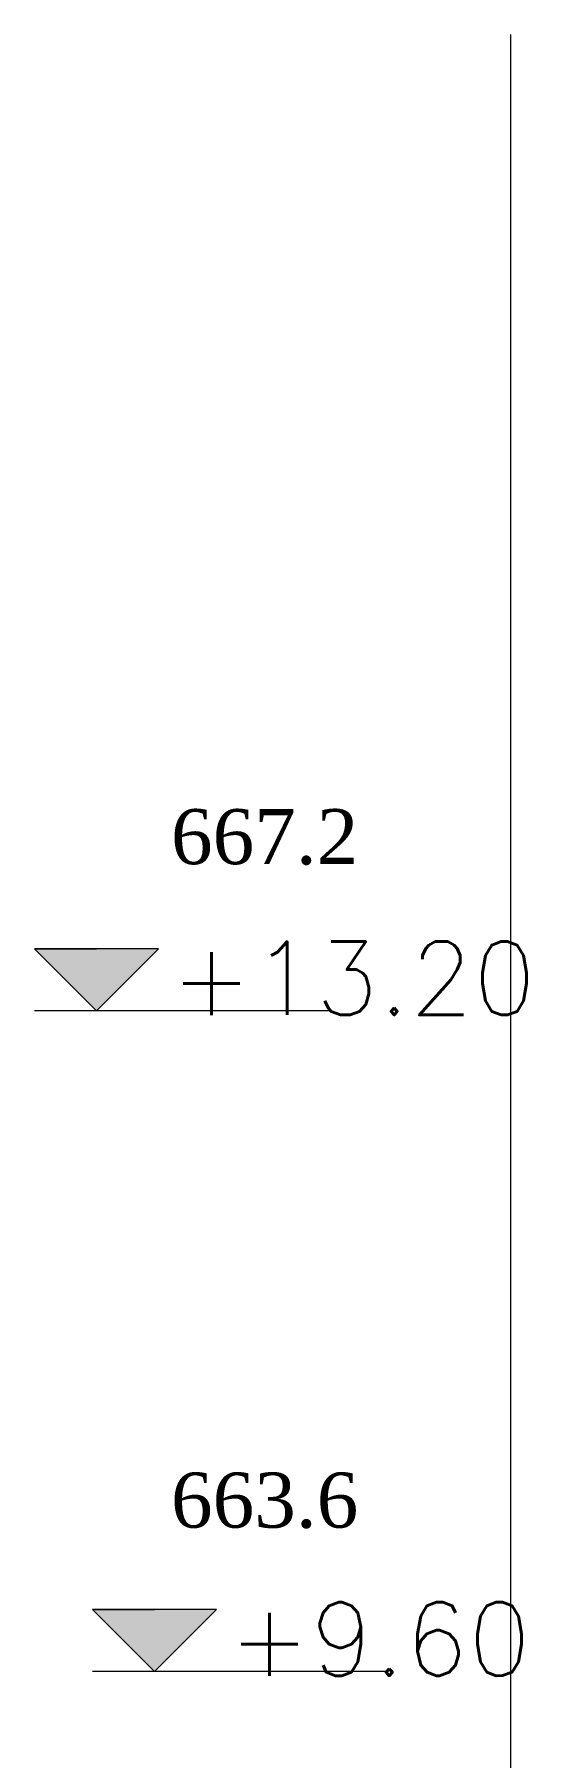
# Model space of a CAD drawing. Header units: millimetres. Extents: x 475616349 to 476941521, y 4620115302 to 4621446928.
# Drawn here: x 476690916 to 476693593, y 4620528751 to 4620538140 of the extents above; entities that cross this region are included whole.
import ezdxf

# ---------------------------------------------------------------- set-up
doc = ezdxf.new("R2010")
doc.units = ezdxf.units.MM
doc.header["$MEASUREMENT"] = 0
for name, color, linetype, lineweight in [('0_Pen_No__1_Pen_No__250', 7, 'Continuous', 0), ('0_Pen_No__250_Pen_No__142', 142, 'Continuous', 0), ('New_New_piketebi_Pen_No__7_Pen_No__1', 1, 'Continuous', 0), ('New_Structural - Bearing_Pen_No__1', 1, 'Continuous', 0), ('zoma_Pen_No__1_Pen_No__142', 142, 'Continuous', 0)]:
    doc.layers.add(name, color=color, linetype=linetype, lineweight=lineweight)
doc.styles.add('GENERATED_STYLE_8', font='times.ttf')

msp = doc.modelspace()

# ---------------------------------------------------------------- hatches: boundary and pattern name
at = {"layer": '0_Pen_No__250_Pen_No__142', "linetype": 'Continuous', "lineweight": 0}
for points in [[(476691253.198, 4620532819.979), (476691590.726, 4620533157.672), (476690915.504, 4620533157.507)], [(476691568.94, 4620529220.385), (476691906.468, 4620529558.078), (476691231.246, 4620529557.913)]]:
    msp.add_hatch(color=142, dxfattribs=at).paths.add_polyline_path(points)

# ---------------------------------------------------------------- linework, layer by layer
at = {"layer": '0_Pen_No__1_Pen_No__250', "color": 7, "linetype": 'Continuous', "lineweight": 0, "flags": 128}
for points in [[(476691253.198, 4620532819.979), (476690915.504, 4620533157.507), (476691253.115, 4620533157.59)], [(476691253.198, 4620532819.979), (476691590.726, 4620533157.672), (476691253.115, 4620533157.59)], [(476692515.587, 4620532820.287), (476690915.587, 4620532819.896)], [(476691568.94, 4620529220.385), (476691231.246, 4620529557.913), (476691568.857, 4620529557.996)], [(476691568.94, 4620529220.385), (476691906.468, 4620529558.078), (476691568.857, 4620529557.996)], [(476692831.328, 4620529220.693), (476691231.329, 4620529220.302)]]:
    msp.add_lwpolyline(points, dxfattribs=at)
at = {"layer": '0_Pen_No__250_Pen_No__142', "color": 142, "linetype": 'Continuous', "lineweight": 0, "flags": 128}
for points in [[(476691253.198, 4620532819.979), (476691590.726, 4620533157.672), (476690915.504, 4620533157.507)], [(476691568.94, 4620529220.385), (476691906.468, 4620529558.078), (476691231.246, 4620529557.913)]]:
    msp.add_lwpolyline(points, close=True, dxfattribs=at)
at = {"layer": 'New_Structural - Bearing_Pen_No__1', "color": 1, "linetype": 'Continuous', "lineweight": 0}
msp.add_line((476693506.181, 4620538139.965), (476693506.181, 4620511408.639), dxfattribs=at)

# ---------------------------------------------------------------- texts
at = {"layer": 'New_New_piketebi_Pen_No__7_Pen_No__1', "color": 1, "linetype": 'Continuous', "lineweight": 0, "char_height": 300, "attachment_point": 4, "style": 'GENERATED_STYLE_8'}
for s, insert in [('\\A1;{\\pql;\\fTimes New Roman|b0|i0|c0|p18;6\\fTimes New Roman|b0|i0|c0|p18;6\\fTimes New Roman|b0|i0|c0|p18;7.2}', (476691658.134, 4620533766.04)), ('\\A1;{\\pql;\\fTimes New Roman|b0|i0|c0|p18;6\\fTimes New Roman|b0|i0|c0|p18;6\\fTimes New Roman|b0|i0|c0|p18;3.6}', (476691658.134, 4620530150.798))]:
    msp.add_mtext(s, dxfattribs=dict(at, insert=insert))
at = {"layer": 'zoma_Pen_No__1_Pen_No__142', "color": 142, "linetype": 'Continuous', "lineweight": 0, "char_height": 400, "attachment_point": 7, "rotation": 0.0139872}
for s, insert in [('\\A1;{\\pql;\\Ftxt.shx;+13.\\Ftxt.shx;2\\Ftxt.shx;0}', (476691655.512, 4620532797.031)), ('\\A1;{\\pql;\\Ftxt.shx;+9.\\Ftxt.shx;6\\Ftxt.shx;0}', (476691971.254, 4620529196.837))]:
    msp.add_mtext(s, dxfattribs=dict(at, insert=insert))

doc.saveas('drawing.dxf')
